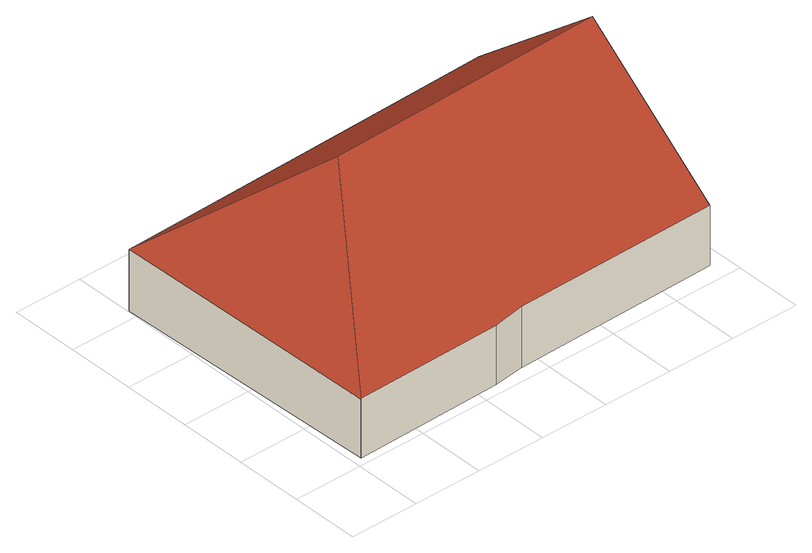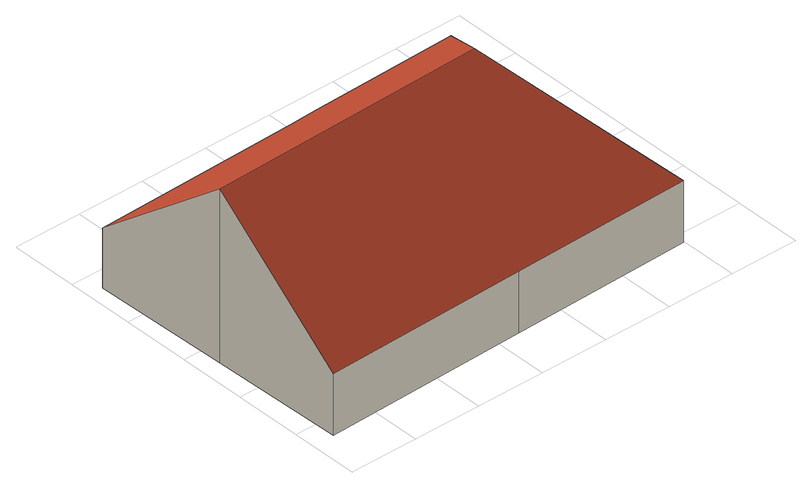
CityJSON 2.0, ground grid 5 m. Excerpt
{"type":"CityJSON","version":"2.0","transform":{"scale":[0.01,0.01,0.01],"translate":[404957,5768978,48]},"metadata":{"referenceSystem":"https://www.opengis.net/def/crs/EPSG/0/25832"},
"CityObjects":{
"building1":{"type":"Building","attributes":{"Gemeindeschluessel":"05566012","Geometrietyp2DReferenz":"3000","function":"31001_2700","roofType":"5000","measuredHeight":12.76},"geometry":[{"type":"Solid","lod":"2","boundaries":[[[[0,1,2,3]],[[4,5,1,0]],[[6,7,5,4]],[[8,9,7,6]],[[10,11,9,8]],[[12,13,11,10]],[[14,15,13,12]],[[16,17,15,14]],[[18,19,17,16]],[[3,2,19,18]],[[12,10,20,14]],[[8,6,4,0,20,10]],[[3,18,16,14,20,0]],[[1,5,7,9,11,13,15,17,19,2]]]],"semantics":{"surfaces":[{"type":"WallSurface"},{"type":"RoofSurface"},{"type":"GroundSurface"}],"values":[[0,0,0,0,0,0,0,0,0,0,1,1,1,2]]}}]}
},
"vertices":[
[2860,1160,1301],[2860,1160,25],[2838,2148,25],[2838,2148,474],[2884,138,464],[2884,138,25],[1375,108,473],[1375,108,25],[1151,82,456],[1151,82,25],[66,58,462],[66,58,25],[61,58,456],[61,58,25],[8,2069,475],[8,2069,25],[8,2071,474],[8,2071,25],[1337,2107,474],[1337,2107,25],[803,1104,1301]
]}
